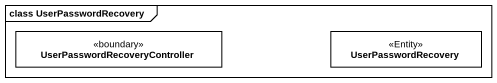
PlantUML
@startuml
mainframe class UserPasswordRecovery
hide circle
hide empty members
class "UserPasswordRecoveryController" as UserPasswordRecoveryControll <<boundary>>
class UserPasswordRecovery <<Entity>>
@enduml
